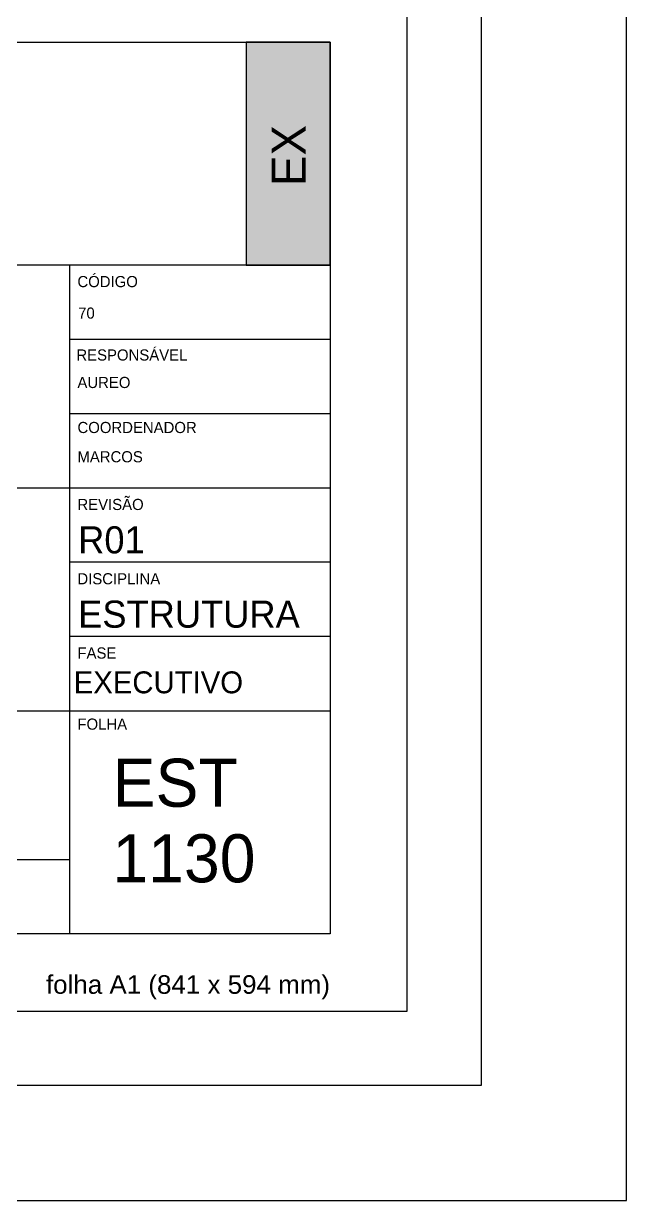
# Model space of a CAD drawing. Extents: x -1.9 to 86.1, y -1.6 to 61.
# Drawn here: x 77.93 to 86.05, y -1.55 to 14.29 of the extents above; entities that cross this region are included whole.
import ezdxf
from ezdxf.enums import TextEntityAlignment as Align

# ---------------------------------------------------------------- set-up
doc = ezdxf.new("R2010")
doc.units = 0
doc.header["$MEASUREMENT"] = 0
doc.linetypes.add('HIDDEN', pattern=[9.525, 6.35, -3.175])
doc.layers.get('Defpoints').update_dxf_attribs({"linetype": 'CONTINUOUS'})
for name, color, linetype in [('ARQ-MAR', 2, 'CONTINUOUS'), ('ARQ_CAR', 7, 'CONTINUOUS'), ('ARQ_CAR-TXT', 7, 'CONTINUOUS'), ('ARQ_FOLHA', 7, 'CONTINUOUS'), ('ARQ_TXT-2', 2, 'CONTINUOUS'), ('PENA_02', 2, 'CONTINUOUS')]:
    doc.layers.add(name, color=color, linetype=linetype)
doc.styles.add('01-MILLEU', font='GOTHIC.TTF')
doc.styles.add('TQS_ARIAL', font='arial.ttf')

# ---------------------------------------------------------------- blocks, each defined once
blk = doc.blocks.new('*U2')
at = {"layer": 'ARQ_CAR-TXT', "true_color": 0x58ba48}
h = blk.add_hatch(color=85, dxfattribs=at)
h.dxf.hatch_style = 1
h.paths.add_polyline_path([(-11.28, 0), (0, 0), (0, 30), (-11.28, 30)])
at = {"layer": 'ARQ_CAR', "color": 5}
blk.add_lwpolyline([(-11.28, 0), (0, 0), (0, 30), (-11.28, 30)], close=True, dxfattribs=at)
at = {"layer": 'ARQ_CAR-TXT', "color": 4, "style": '01-MILLEU'}
blk.add_text('EX', height=4.614, rotation=90, dxfattribs=at).set_placement((-3.26, 10.64))
at = {"layer": 'ARQ_TXT-2', "style": '01-MILLEU'}
blk.add_text('EXECUTIVO', height=2.95, dxfattribs=at).set_placement((-34.5, -57.63))

msp = doc.modelspace()

# ---------------------------------------------------------------- linework, layer by layer
at = {"layer": 'ARQ-MAR', "color": 5}
msp.add_line((64.759, 3.04), (78.56, 3.04), dxfattribs=at)
at = {"layer": 'ARQ_CAR', "color": 5}
for points in [[(64.56, 2.04), (64.56, 14.04), (82.06, 14.04), (82.06, 2.04)], [(80.932, 11.04), (82.06, 11.04), (82.06, 14.04), (80.932, 14.04)]]:
    msp.add_lwpolyline(points, close=True, dxfattribs=at)
for points in [[(82.06, 11.04), (64.56, 11.04)], [(78.56, 2.04), (78.56, 11.04)], [(82.06, 8.04), (64.56, 8.04)], [(64.56, 5.04), (82.06, 5.04)], [(64.56, 3.04), (78.56, 3.04)]]:
    msp.add_lwpolyline(points, dxfattribs=at)
at = {"layer": 'ARQ_CAR'}
for points in [[(82.06, 10.04), (78.56, 10.04)], [(82.06, 9.04), (78.56, 9.04)], [(82.06, 7.04), (78.56, 7.04)], [(82.06, 6.04), (78.56, 6.04)]]:
    msp.add_lwpolyline(points, dxfattribs=at)
at = {"layer": 'ARQ_FOLHA', "color": 1}
for points in [[(0, 0), (84.1, 0), (84.1, 59.4), (0, 59.4)], [(2.5, 1), (83.1, 1), (83.1, 58.4), (2.5, 58.4)]]:
    msp.add_lwpolyline(points, close=True, dxfattribs=at)
at = {"layer": 'Defpoints', "color": 8, "linetype": 'HIDDEN', "ltscale": 100}
msp.add_lwpolyline([(-1.95, 60.95), (-1.95, -1.55), (86.05, -1.55), (86.05, 60.95)], close=True, dxfattribs=at)
at = {"layer": 'PENA_02', "linetype": 'Continuous'}
msp.add_lwpolyline([(0, 0), (84.1, 0), (84.1, 59.4), (0, 59.4), (0, 0)], dxfattribs=at)

# ---------------------------------------------------------------- block references
at = {"layer": 'ARQ_CAR', "xscale": 0.09999999999999899, "yscale": 0.09999999999999899, "zscale": 0.09999999999999899}
msp.add_blockref('*U2', (82.06, 11.04), dxfattribs=at)

# ---------------------------------------------------------------- texts
at = {"layer": 'ARQ_CAR-TXT', "color": 1, "style": '01-MILLEU'}
for s, p in [('CÓDIGO ', (78.66, 10.744)), ('RESPONSÁVEL', (78.646, 9.756)), ('COORDENADOR', (78.661, 8.78)), ('REVISÃO', (78.66, 7.744)), ('DISCIPLINA', (78.66, 6.744)), ('FASE', (78.66, 5.744)), ('FOLHA', (78.66, 4.787))]:
    msp.add_text(s, height=0.15, dxfattribs=at).set_placement(p)
at = {"layer": 'ARQ_FOLHA', "insert": (82.06, 1.482), "char_height": 0.25, "width": 8.4157, "attachment_point": 3, "style": 'TQS_ARIAL'}
msp.add_mtext('\\pxt3;folha A1 (841 x 594 mm)', dxfattribs=at)
at = {"layer": 'ARQ_TXT-2', "style": '01-MILLEU'}
for tag, p, s, height in [('70', (78.67, 10.32), 'MC_XXX-XX', 0.15), ('AUREO', (78.66, 9.386), 'ALEXANDRE MILLEU', 0.15), ('MARCOS', (78.66, 8.386), 'ERIKA CRAMEZ', 0.15), ('R01', (78.67, 7.16), 'XXX-XX', 0.365), ('ESTRUTURA', (78.67, 6.16), 'ARQUITETURA', 0.365)]:
    msp.add_attdef(tag, p, s, height=height, dxfattribs=at)
msp.add_attdef('EST', text='AR', height=0.6474, dxfattribs=at).set_placement((79.134, 4.073), align=Align.MIDDLE_LEFT)
msp.add_attdef('1130', text='00X', height=0.6474, dxfattribs=at).set_placement((80.094, 3.056), align=Align.MIDDLE)

doc.saveas('drawing.dxf')
